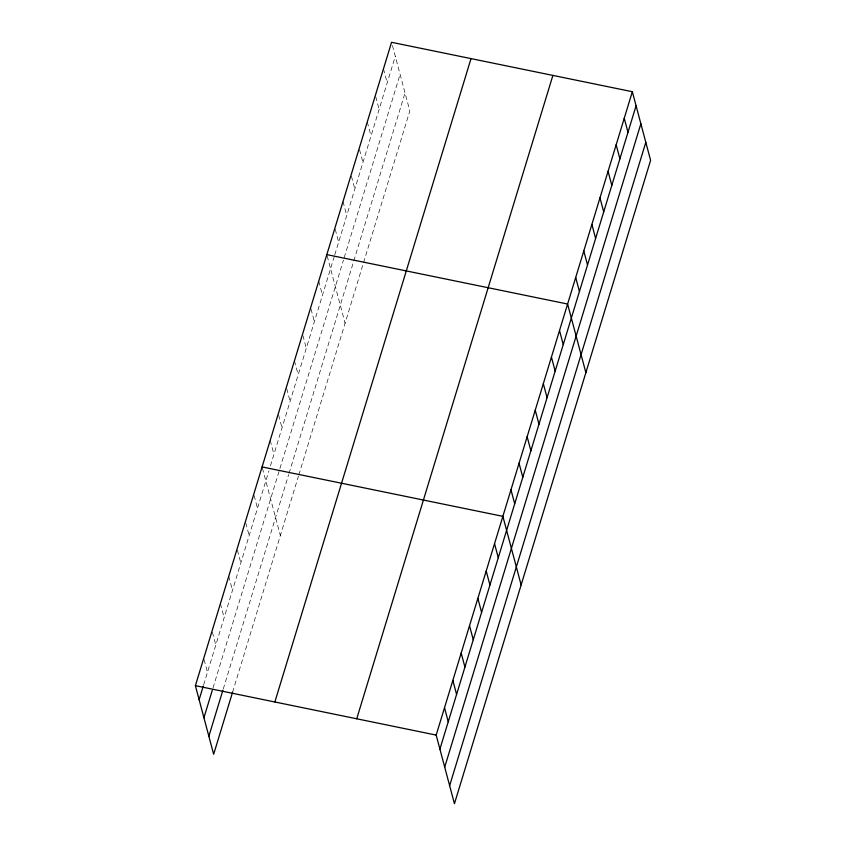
<?xml version="1.0" encoding="UTF-8"?>
<svg xmlns="http://www.w3.org/2000/svg" width="846" height="846" viewBox="0 0 846 846"><rect width="100%" height="100%" fill="white"/><g stroke="black" fill="none" stroke-linecap="round" stroke-linejoin="round"><path stroke-width="0.63" stroke-dasharray="4.23 3.17" d="M203.675 684.784L268.912 470.841M270.456 465.786L334.413 256.01M334.805 254.741L395.294 56.333M213.023 687.883L343.444 260.113M344.216 257.586L400.095 74.342M223.259 689.046L288.655 474.553M289.046 473.295L405.033 92.901M232.597 692.134L298.458 476.139M298.85 474.87L363.198 263.825M363.579 262.556L409.824 110.911L391.561 42.3M383.471 68.843L387.204 82.866M375.719 96.656L379.114 109.409M367.291 121.919L371.024 135.942M359.539 149.731L362.934 162.485M351.45 176.275L354.834 189.028M343.011 201.538L346.744 215.561M335.259 229.351L338.654 242.104M327.169 255.894L345.083 323.225M318.741 281.158L322.474 295.18M310.99 308.97L314.384 321.723M302.889 335.502L306.284 348.256M294.461 360.766L298.194 374.799M286.709 388.589L290.104 401.342M278.62 415.122L282.014 427.875M270.191 440.385L273.924 454.418M262.429 468.198L280.354 535.539M254.096 495.545L257.491 508.298M245.763 522.891L249.158 535.645M237.419 550.228L240.814 562.992M228.748 576.306L232.481 590.328M220.404 603.642L224.137 617.675M212.409 632.258L215.804 645.012M204.076 659.605L207.471 672.359"/><path stroke-width="1.27" d="M232.597 692.134L213.657 754.283L195.394 685.672L391.561 42.3L632.343 91.717L650.606 160.328L454.439 803.7L436.176 735.089L632.343 91.717M199.127 699.705L203.294 686.032M203.918 717.715L212.261 690.368M208.856 736.274L222.879 690.283M274.855 701.979L471.021 58.607M356.726 718.783L552.893 75.41M439.909 749.122L636.076 105.75M444.7 767.132L640.877 123.759M449.638 785.691L645.815 142.318M326.831 254.614L567.613 304.031L585.866 372.642M262.091 466.929L502.873 516.346L521.136 584.956M195.394 685.672L436.176 735.089M624.253 118.26L627.986 132.283M616.163 144.793L619.896 158.826M608.073 171.336L611.806 185.369M599.983 197.879L603.716 211.902M591.883 224.412L595.616 238.445M583.793 250.955L587.526 264.978M575.703 277.488L579.436 291.521M559.523 330.575L563.256 344.597M551.433 357.107L555.166 371.14M543.333 383.65L547.066 397.683M535.243 410.194L538.976 424.216M527.153 436.726L530.886 450.759M519.063 463.27L522.796 477.292M510.973 489.802L514.706 503.835M494.54 543.692L498.273 557.715M486.207 571.029L489.94 585.062M477.863 598.376L481.596 612.409M469.53 625.723L473.263 639.745M461.186 653.059L464.919 667.092M452.853 680.406L456.586 694.439M444.52 707.753L448.253 721.775"/></g></svg>
